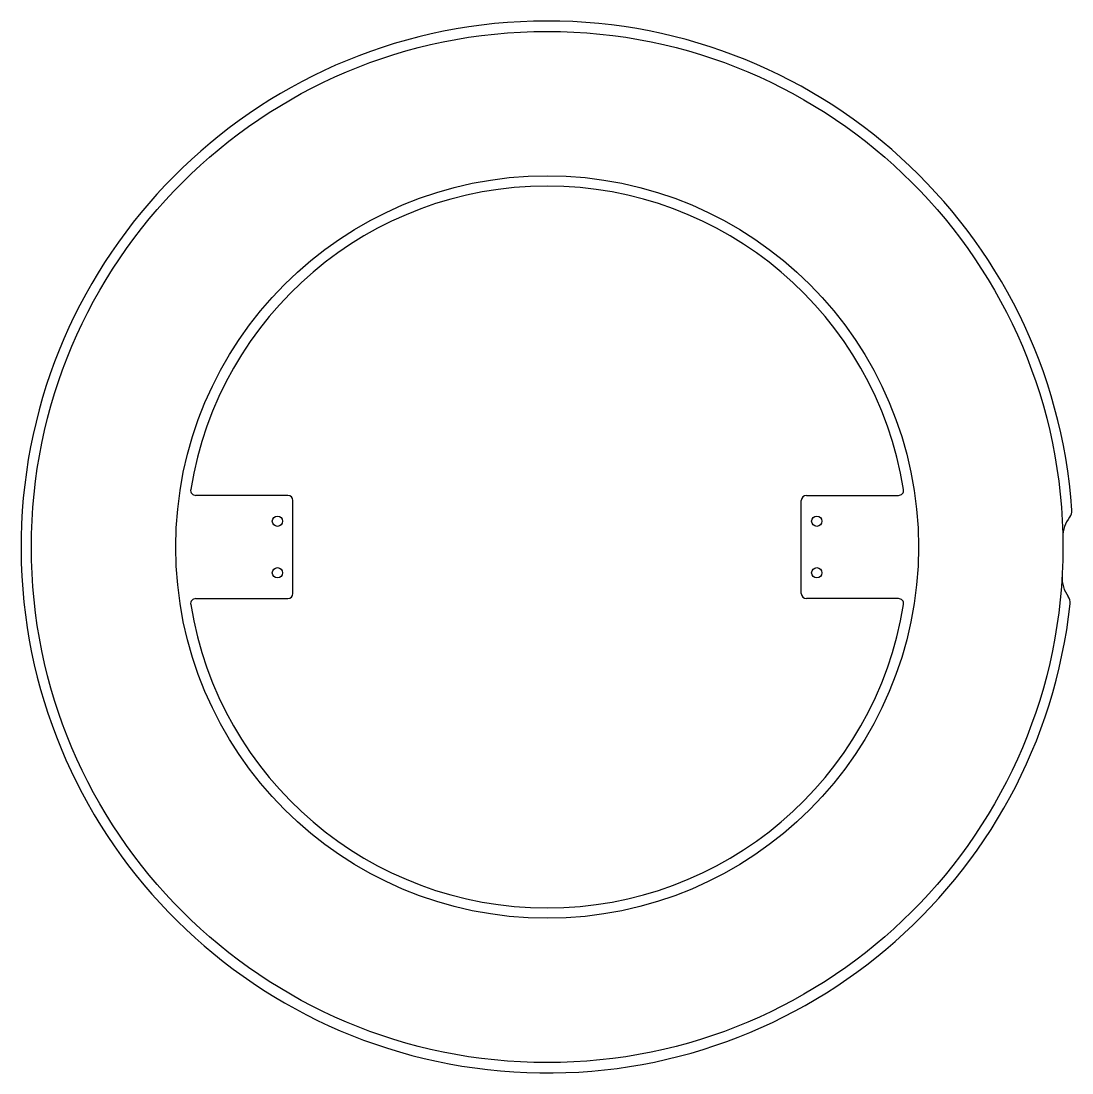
# Model space of a CAD drawing. Header units: millimetres. Extents: x -51 to 51, y -51 to 51.
import ezdxf

# ---------------------------------------------------------------- set-up
doc = ezdxf.new("R2010")
doc.units = ezdxf.units.MM

msp = doc.modelspace()

# ---------------------------------------------------------------- linework, layer by layer
at = {"color": 7, "linetype": 'Continuous', "lineweight": 25}
for p, q in [((-25.14, 5), (-34.06, 5)), ((-24.64, -4.5), (-24.64, 4.5)), ((24.64, -4.5), (24.64, 4.5)), ((25.14, 5), (34.06, 5)), ((-34.06, -5), (-25.14, -5)), ((34.06, -5), (25.14, -5))]:
    msp.add_line(p, q, dxfattribs=at)
for centre, radius in [((0, 0), 50), ((0, 0), 36), ((-26.14, 2.5), 0.5), ((26.14, 2.5), 0.5), ((-26.14, -2.5), 0.5), ((26.14, -2.5), 0.5)]:
    msp.add_circle(centre, radius, dxfattribs=at)
for centre, radius, start, end in [((0, 0), 51, 4.0262, 353.81), ((0, 0), 35, 9.1732, 170.8268), ((-34.06, 5.5), 0.5, 170.8268, 270), ((34.06, 5.5), 0.5, 270, 9.1732), ((-25.14, 4.5), 0.5, 0, 90), ((25.14, 4.5), 0.5, 90, 180), ((49.88, 3.51), 1, 321.1226, 4.0262), ((52.99, 1), 3, 141.1226, 181.0811), ((52.92, -3), 3, 176.7551, 216.7136), ((-34.06, -5.5), 0.5, 90, 189.1732), ((-25.14, -4.5), 0.5, 270, 0), ((25.14, -4.5), 0.5, 180, 270), ((34.06, -5.5), 0.5, 350.8268, 90), ((49.71, -5.39), 1, 353.81, 36.7136), ((0, 0), 35, 189.1732, 350.8268)]:
    msp.add_arc(centre, radius, start, end, dxfattribs=at)

doc.saveas('drawing.dxf')
